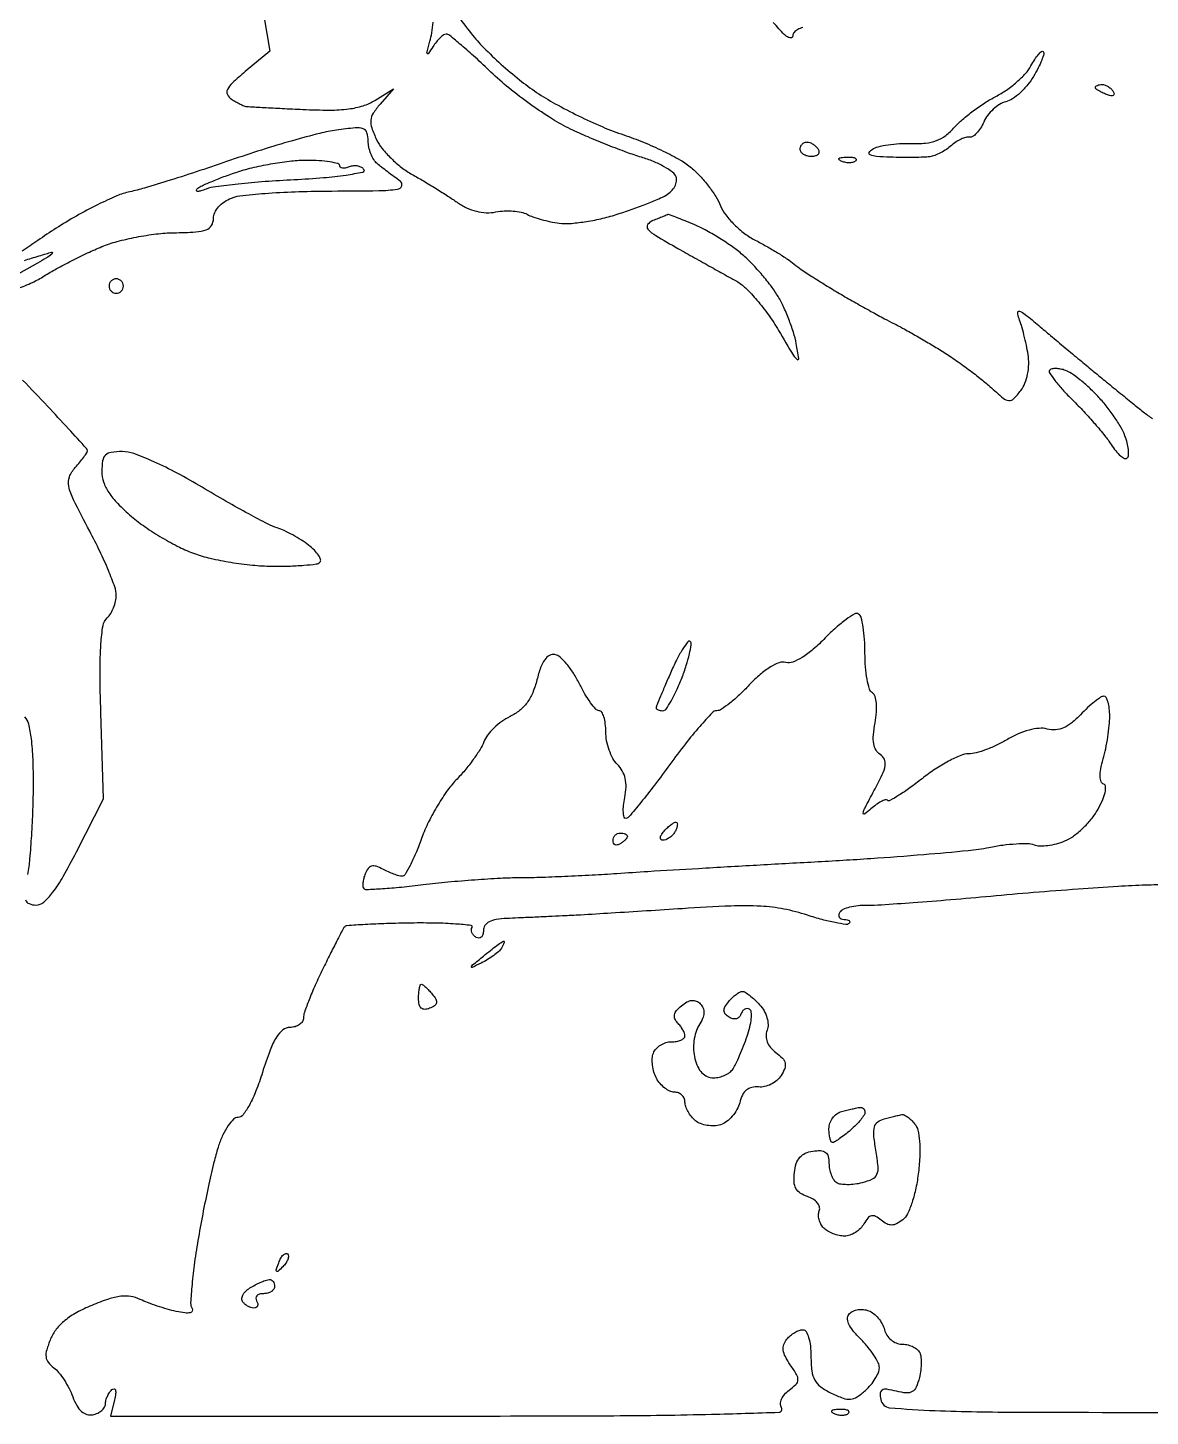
# Model space of a CAD drawing. Extents: x 0 to 102, y 0 to 135.
# Drawn here: x 30.85 to 44.04, y 0 to 16.32 of the extents above; entities that cross this region are included whole.
import ezdxf

# ---------------------------------------------------------------- set-up
doc = ezdxf.new("R2010")
doc.units = 0
doc.header["$MEASUREMENT"] = 0

msp = doc.modelspace()

# ---------------------------------------------------------------- linework, layer by layer
for points in [[(33.588844, 16.693045), (33.699806, 16.044356), (33.410353, 15.80248, 0.012568), (33.258643, 15.66909, 0.08956), (33.20001, 15.591284, 0.236835), (33.199891, 15.533245, 0.136582), (33.2478, 15.480197, 0.010687), (33.299486, 15.448976, 0.012509), (33.349849, 15.421658, 0.011497), (33.393319, 15.400713, 0.071592), (33.417, 15.393824, 0.021337), (33.448761, 15.390719, 0.000333), (33.631381, 15.380824, 0.000884), (33.843635, 15.369842, 0.000586), (34.087406, 15.357947, 0.011749), (34.402608, 15.350354, 0.031639), (34.626189, 15.364384, 0.044413), (34.795096, 15.401215, 0.064555), (34.933406, 15.465048), (35.1513, 15.602059), (34.995692, 15.421167, 0.033852), (34.914199, 15.312332, 0.119826), (34.885587, 15.230548, 0.110252), (34.89654, 15.140919, 0.026437), (34.954443, 15.001673, 0.058334), (35.019906, 14.898061, 0.02927), (35.12429, 14.783404, 0.028598), (35.247568, 14.67603, 0.037514), (35.372057, 14.593686, -0.006725), (35.50456, 14.517319, -0.004676), (35.652207, 14.427679, -0.004717), (35.792318, 14.33897, -0.009711), (35.899913, 14.266418, 0.043243), (36.010635, 14.202097, 0.04898), (36.126325, 14.160918, 0.051293), (36.242858, 14.144309, 0.057053), (36.356106, 14.152807, -0.035594), (36.454634, 14.16446, -0.030482), (36.559125, 14.162957, -0.031643), (36.654171, 14.1497, -0.072512), (36.722019, 14.125193, 0.039686), (36.790419, 14.095296, 0.015732), (36.888421, 14.064843, 0.015453), (36.996786, 14.038449, 0.018723), (37.099873, 14.020693, 0.052607), (37.222518, 14.017257, 0.018632), (37.397226, 14.037326, 0.018254), (37.588903, 14.073817, 0.020458), (37.770154, 14.123112, 0.008109), (37.945349, 14.181689, 0.008065), (38.118872, 14.246019, 0.007948), (38.268674, 14.307078, 0.031026), (38.35802, 14.351899, 0.064635), (38.416603, 14.397, 0.074196), (38.458595, 14.453697, 0.08466), (38.47837, 14.51328, 0.130214), (38.472576, 14.566998, 0.142264), (38.431774, 14.620777, 0.031511), (38.333811, 14.684419, 0.030328), (38.206971, 14.746079, 0.025194), (38.065572, 14.796331, -0.015167), (37.894142, 14.853413, -0.006801), (37.672299, 14.938277, -0.006725), (37.440069, 15.034392, -0.009085), (37.232921, 15.127903, -0.029659), (37.018797, 15.245299, -0.014987), (36.76312, 15.416778, -0.014831), (36.508805, 15.610274, -0.021348), (36.296701, 15.797342, 0.006183), (36.114427, 15.968201, 0.009295), (35.950916, 16.112229, 0.004774), (35.810256, 16.229268, 0.172802), (35.771149, 16.2432, 0.15526), (35.741287, 16.233698, 0.035667), (35.699889, 16.19971, 0.033558), (35.655726, 16.151825, 0.027304), (35.614983, 16.09515, -0.006536), (35.561236, 16.013431, -0.558951), (35.548983, 16.013964, -0.194488), (35.54621, 16.036249, -0.003248), (35.579659, 16.1586, 0.026963), (35.601789, 16.257823, 0.014344), (35.618962, 16.382526, 0.014238)], [(35.894059, 16.482125, 0.016934), (36.0667, 16.249002, 0.027348), (36.214288, 16.082741, 0.014309), (36.414684, 15.891694, 0.014191), (36.63196, 15.706998, 0.021082), (36.833134, 15.559087, 0.021842), (37.05274, 15.425003, 0.012619), (37.32747, 15.282241, 0.012595), (37.610928, 15.152649, 0.020596), (37.857904, 15.058998, -0.017302), (38.088427, 14.973319, -0.015509), (38.32118, 14.868968, -0.015756), (38.524239, 14.762221, -0.046034), (38.654049, 14.671976, -0.032411), (38.75339, 14.57674, -0.02238), (38.853421, 14.457239, -0.022637), (38.939588, 14.333141, -0.042264), (38.995735, 14.224546, 0.064668), (39.056985, 14.118029, 0.035102), (39.156875, 14.004409, 0.033998), (39.277912, 13.900065, 0.041927), (39.404138, 13.820983, -0.010073), (39.532569, 13.75148, -0.008657), (39.66483, 13.673364, -0.008747), (39.782439, 13.598263, -0.024699), (39.860886, 13.540441, 0.02205), (39.94445, 13.478161, 0.005588), (40.085603, 13.384628, 0.005689), (40.24942, 13.281316, 0.005724), (40.415206, 13.181978, 0.003115), (40.585504, 13.083985, 0.002814), (40.762867, 12.984707, 0.002818), (40.922767, 12.897554, 0.008958), (41.031, 12.841827, -0.011043), (41.135386, 12.787529, -0.004107), (41.279777, 12.706773, -0.004067), (41.43584, 12.616107, -0.004904), (41.5809, 12.528316, -0.01205), (41.727906, 12.432391, -0.008276), (41.890082, 12.316906, -0.008347), (42.042605, 12.200465, -0.016762), (42.158234, 12.102626, 0.009638), (42.316228, 11.965029, 0.143225), (42.382718, 11.935915, 0.237464), (42.438992, 11.955701, 0.030972), (42.52382, 12.0555, 0.06473), (42.572415, 12.141711, 0.046165), (42.604324, 12.247968, 0.044176), (42.617252, 12.363766, 0.045926), (42.609333, 12.4785, 0.012353), (42.588787, 12.588053, 0.009295), (42.560996, 12.707449, 0.009411), (42.530644, 12.818807, 0.021298), (42.502549, 12.9015, -0.074489), (42.4871, 12.97014, -0.54357), (42.509161, 12.986832, -0.082887), (42.575896, 12.949197, -0.00632), (42.735696, 12.8169, 0.001234), (42.873906, 12.700088, 0.000676), (43.043863, 12.557553, 0.000673), (43.216871, 12.413253, 0.001074), (43.365194, 12.290417, 0.000826), (43.511218, 12.170419, 0.00057), (43.676896, 12.035041, 0.000575), (43.836477, 11.905255, 0.001179), (43.961913, 11.803967, 0.020634), (44.072815, 11.72214, 0.02312)], [(39.963922, 16.320767, 0.071555), (39.901689, 16.297116, 0.089679), (39.859334, 16.26252, 0.171757), (39.843785, 16.22205, -0.317892), (39.827682, 16.20052, -0.201483), (39.795151, 16.203279, -0.071905), (39.743481, 16.240623, -0.026543), (39.682175, 16.30665, 0.025613), (39.614773, 16.379513, 0.03002)], [(30.733462, 13.251259, 0.019275), (30.908805, 13.324807, 0.032781), (31.0482, 13.401185, -0.015894), (31.188854, 13.484544, -0.008269), (31.369151, 13.579946, -0.008214), (31.55766, 13.671871, -0.0124), (31.725, 13.745097, -0.031833), (31.904276, 13.805313, -0.017366), (32.130551, 13.857262, -0.017243), (32.365096, 13.894262, -0.026165), (32.571, 13.908629, 0.010543), (32.828228, 13.918519, 0.071668), (32.952467, 13.944041, 0.171395), (33.013545, 13.99396, 0.136663), (33.036751, 14.076376, -0.109211), (33.052169, 14.145196, -0.071105), (33.096973, 14.213595, -0.063963), (33.164914, 14.273323, -0.05726), (33.248251, 14.316605, -0.065774), (33.381436, 14.348247, -0.007973), (33.681912, 14.374137, -0.009356), (34.041735, 14.392609, -0.007582), (34.428177, 14.399341, 0.002932), (34.978955, 14.403811, 0.032485), (35.198331, 14.421161, 0.270541), (35.248628, 14.461199, 0.346922), (35.231877, 14.515776, -0.006092), (35.160897, 14.566162, -0.004605), (35.084157, 14.623146, -0.004656), (35.013059, 14.678011, -0.010762), (34.96095, 14.72085, -0.078347), (34.920423, 14.768497, -0.04324), (34.886264, 14.837093, -0.041796), (34.863003, 14.914461, -0.052175), (34.8552, 14.989035, 0.0773), (34.840347, 15.084532, 0.237707), (34.79588, 15.129904, 0.105808), (34.703742, 15.140815, 0.010816), (34.484261, 15.115556, 0.028308), (34.285642, 15.076776, 0.006979), (33.964693, 14.990235, 0.00712), (33.599345, 14.880584, 0.007071), (33.236411, 14.76033, -0.003679), (32.878355, 14.638991, -0.003975), (32.527644, 14.526095, -0.003752), (32.225406, 14.433932, -0.019086), (32.054995, 14.390364, 0.047907), (31.900715, 14.341305, 0.014056), (31.674662, 14.237159, 0.013978), (31.425599, 14.105017, 0.014579), (31.187845, 13.96091, 0.004247), (30.972161, 13.818811, 0.00677), (30.790477, 13.693287, 0.002168)], [(30.81555, 13.584208, -0.001564), (30.897718, 13.609659, -0.001215), (30.987262, 13.636848, -0.001228), (31.07088, 13.661794, -0.002975), (31.1328, 13.6797, -0.448235), (31.143557, 13.672847, -0.27357), (31.137431, 13.657203, -0.029367), (31.07395, 13.61333, -0.008344), (30.970365, 13.55273), (30.681031, 13.389878)], [(30.829588, 6.067631, 0.23312), (30.869405, 6.022643, 0.097365), (30.951009, 6.0066, 0.181591), (31.041498, 6.040585, 0.050385), (31.146801, 6.153263, 0.033767), (31.27134, 6.341955, 0.011547), (31.426519, 6.630946), (31.743421, 7.255293), (31.71306, 8.269819, -0.005681), (31.704051, 8.75537, -0.018704), (31.713728, 9.075587, -0.024221), (31.738771, 9.290419, -0.165248), (31.78845, 9.383108, 0.069007), (31.828964, 9.433029, 0.041078), (31.863136, 9.501681, 0.040319), (31.886424, 9.577193, 0.054692), (31.8942, 9.648073, 0.086629), (31.877307, 9.744844, 0.011635), (31.802494, 9.938346, 0.01315), (31.701547, 10.165314, 0.010724), (31.582011, 10.402847, -0.005803), (31.392878, 10.769642, -0.060475), (31.335867, 10.928945, -0.149914), (31.344053, 11.038265, -0.091054), (31.412811, 11.149422, 0.011151), (31.467581, 11.212723, 0.015274), (31.513797, 11.272221, 0.01198), (31.549078, 11.323143, 0.146523), (31.5558, 11.345589, 0.186626), (31.545729, 11.37163, 0.000755), (31.332139, 11.605774, 0.003609), (31.08629, 11.8706, 0.002247), (30.7944, 12.177729, -0.003718)], [(30.81555, 8.218789, -0.140004), (30.86158, 8.135861, -0.02548), (30.892949, 7.961067, -0.022269), (30.912482, 7.723664, -0.010823), (30.917327, 7.419319, -0.007339), (30.911369, 7.127394, -0.006509), (30.896756, 6.823833, -0.006548), (30.876463, 6.550902, -0.019835), (30.852877, 6.36615, 0.011224)], [(44.249515, 6.244597, 0.0076), (43.992, 6.239733, 0.007114), (43.668503, 6.224093, 0.002378), (43.195967, 6.192245, 0.002366), (42.673083, 6.152017, 0.0027), (42.1731, 6.10845, -0.002185), (41.6998, 6.066719, -0.002678), (41.257241, 6.032032, -0.00223), (40.885013, 6.006531, -0.019204), (40.718482, 6.002278, 0.029062), (40.611221, 5.997422, 0.035524), (40.512358, 5.980006, 0.0383), (40.433953, 5.953854, 0.155923), (40.396239, 5.921577, 0.100795), (40.384428, 5.889487, 0.177391), (40.389956, 5.862127, 0.167836), (40.412271, 5.843795, 0.08902), (40.447907, 5.8374, -0.044192), (40.484546, 5.834155, -0.129944), (40.507313, 5.823573, -0.258549), (40.513337, 5.808101, -0.164106), (40.50453, 5.79033, -0.236663), (40.467078, 5.777893, -0.01308), (40.341816, 5.799434, -0.017951), (40.189013, 5.835593, -0.011964), (40.016709, 5.887422, 0.030944), (39.740098, 5.959305, 0.035121), (39.468203, 5.992688, 0.023465), (39.11669, 5.994457, 0.005992), (38.548029, 5.963793, -0.000616), (38.126567, 5.936519, -0.000639), (37.710224, 5.910625, -0.000615), (37.349877, 5.88912, -0.002776), (37.1394, 5.877991, -0.000376), (36.973541, 5.870269, -0.000277), (36.789764, 5.861955, -0.00028), (36.615934, 5.854284, -0.000625), (36.48375, 5.84869, 0.030386), (36.360215, 5.836072, 0.07956), (36.275851, 5.807989, 0.124555), (36.226825, 5.764295, 0.149859), (36.2088, 5.705507, -0.067432), (36.202488, 5.658917, -0.140899), (36.183543, 5.627967, -0.190788), (36.155472, 5.617256, -0.136093), (36.12282, 5.626753, -0.070827), (36.092852, 5.651739, -0.086354), (36.073416, 5.682596, -0.100257), (36.067306, 5.714367, -0.136771), (36.075373, 5.742238, 0.551202), (36.063441, 5.766691, 0.009006), (35.881022, 5.783392, 0.013868), (35.646256, 5.794093, 0.007703), (35.359644, 5.794784, 0.004566), (35.068336, 5.788338, 0.007155), (34.818007, 5.776922, 0.002636), (34.604369, 5.762984, 0.206678), (34.574949, 5.747742, 0.051284), (34.555975, 5.718948, 0.001423), (34.487256, 5.586091, 0.00291), (34.407715, 5.428989, 0.001992), (34.319158, 5.249739, 0.008697), (34.232859, 5.06523, 0.011057), (34.159999, 4.89193, 0.009177), (34.105192, 4.745222, 0.084996), (34.0938, 4.678689, -0.14141), (34.081663, 4.636632, -0.099797), (34.047546, 4.600797, -0.084762), (33.996524, 4.57666, -0.068299), (33.936339, 4.5684, 0.169989), (33.852007, 4.538876, 0.087073), (33.776894, 4.453849, 0.048247), (33.701403, 4.298937, 0.01294), (33.612258, 4.03965, -0.016326), (33.535888, 3.822316, -0.031443), (33.458418, 3.654915, -0.036489), (33.385281, 3.54062, -0.236415), (33.325939, 3.5109, 0.197689), (33.272575, 3.488943, 0.046762), (33.209509, 3.413558, 0.04112), (33.148012, 3.3064, 0.030562), (33.097675, 3.179523, 0.019428), (33.047385, 3.00314, 0.005544), (32.983089, 2.725795, 0.005573), (32.917426, 2.410891, 0.005884), (32.860046, 2.100253, 0.008346), (32.814523, 1.807371, 0.011969), (32.784756, 1.546388, 0.007897), (32.7687, 1.329342, 0.154108), (32.784979, 1.264989, -0.241431), (32.787514, 1.233278, -0.252686), (32.763276, 1.213607, -0.080581), (32.700664, 1.211982, -0.019956), (32.599239, 1.229891, -0.015958), (32.494019, 1.256376, -0.010793), (32.375839, 1.292945, -0.010881), (32.263043, 1.333282, -0.021247), (32.175385, 1.37114, 0.073811), (32.065695, 1.405411, 0.069572), (31.948464, 1.40735, 0.04965), (31.804258, 1.374862, 0.01765), (31.605982, 1.301109, 0.028075), (31.429434, 1.216361, 0.045436), (31.291535, 1.123131, 0.053565), (31.189972, 1.020151, 0.069669), (31.12281, 0.906135, 0.024618), (31.076735, 0.777518, 0.101147), (31.069073, 0.695513, 0.139583), (31.095092, 0.631456, 0.064471), (31.159654, 0.567735, -0.059374), (31.21762, 0.511676, -0.025979), (31.280848, 0.425241, -0.025264), (31.339205, 0.325435, -0.030786), (31.383037, 0.226494, 0.039631), (31.430965, 0.123271, 0.082655), (31.486472, 0.05447, 0.110661), (31.54947, 0.019513, 0.119669), (31.619496, 0.016153, 0.060382), (31.67601, 0.03431, 0.068725), (31.723883, 0.064909, 0.079134), (31.756202, 0.102746, 0.138109), (31.7673, 0.142159, -0.064957), (31.772845, 0.184663, -0.04127), (31.789608, 0.231757, -0.040929), (31.814168, 0.276053, -0.058683), (31.843241, 0.3102, -0.190989), (31.868216, 0.31991, -0.344266), (31.884493, 0.307021, -0.09653), (31.886517, 0.262577, -0.023621), (31.872311, 0.19035), (31.82544, 0), (35.798713, 0, 0.001148), (37.74328, 0.004466, 0.005075), (38.888236, 0.021348, 0.002424), (39.683719, 0.045015, 0.575813), (39.711768, 0.097434, -0.15202), (39.700073, 0.142887, -0.088955), (39.712854, 0.198138, -0.07419), (39.747733, 0.254663, -0.05968), (39.800024, 0.303435, 0.036184), (39.881045, 0.372193, 0.188033), (39.904677, 0.424686, 0.14697), (39.889385, 0.487025, 0.019655), (39.815358, 0.602085, -0.03241), (39.756772, 0.698459, -0.087129), (39.73257, 0.77464, -0.117334), (39.739166, 0.840492, -0.090068), (39.774768, 0.903684, -0.045129), (39.81723, 0.946357, -0.040507), (39.868152, 0.982459, -0.042803), (39.919508, 1.007278, -0.091264), (39.962709, 1.015255, -0.265804), (40.000018, 0.993943, -0.059639), (40.030553, 0.924269, -0.045946), (40.051324, 0.822892, -0.027572), (40.0581, 0.700102, 0.029919), (40.068303, 0.52974, 0.09697), (40.103016, 0.422475, 0.109719), (40.172847, 0.343635, 0.04432), (40.296887, 0.269488, 0.024532), (40.435496, 0.210699, 0.108411), (40.522815, 0.198741, 0.126193), (40.600098, 0.225293, 0.038412), (40.698737, 0.301654, 0.035725), (40.761135, 0.366806, 0.035294), (40.8139, 0.44043, 0.037506), (40.850524, 0.511417, 0.100669), (40.8618, 0.566857, 0.115955), (40.847825, 0.626308, 0.028584), (40.797752, 0.713985, 0.027719), (40.72722, 0.810419, 0.024626), (40.643763, 0.902528, -0.02536), (40.551655, 1.004485, -0.068128), (40.500842, 1.087749, -0.114218), (40.48843, 1.154279, -0.187757), (40.511176, 1.206016, -0.099416), (40.554285, 1.234706, -0.062741), (40.612832, 1.250515, -0.059509), (40.677108, 1.25177, -0.066863), (40.737245, 1.237506, -0.079227), (40.794319, 1.204484, -0.048958), (40.849522, 1.14982, -0.047746), (40.894717, 1.083337, -0.061538), (40.921999, 1.014773, 0.080067), (40.950458, 0.950279, 0.072812), (40.998507, 0.895577, 0.075744), (41.058183, 0.858702, 0.100915), (41.120474, 0.846, -0.052361), (41.18361, 0.83937, -0.048525), (41.245709, 0.819736, -0.051928), (41.297714, 0.790854, -0.101975), (41.330072, 0.756592, -0.104141), (41.347718, 0.707648, -0.033563), (41.35325, 0.630309, -0.031811), (41.347954, 0.541092, -0.030763), (41.331383, 0.452244, -0.038601), (41.29392, 0.340346, -0.158925), (41.247658, 0.287113, -0.159127), (41.178946, 0.271421, -0.038726), (41.062774, 0.291182, 0.022366), (40.949492, 0.314285, 0.161485), (40.895305, 0.305332, 0.264559), (40.872072, 0.269051, 0.060746), (40.877284, 0.19368, 0.33382), (40.982428, 0.098433, 0.014018), (41.517279, 0.064355, 0.008261), (42.497537, 0.045655, 0.000638), (45.128245, 0.0423, 0.00128)]]:
    msp.add_lwpolyline(points, format="xyb")
for points in [[(42.78777, 16.03743, -0.275291), (42.794575, 16.01057, -0.021095), (42.769298, 15.937092, -0.024232), (42.728815, 15.846919, -0.015786), (42.673888, 15.74685, -0.038665), (42.603478, 15.646291, -0.035165), (42.516318, 15.554303, -0.036993), (42.426277, 15.483247, -0.087055), (42.348395, 15.448423, 0.077202), (42.275083, 15.417349, 0.046671), (42.199742, 15.360281, 0.045516), (42.133815, 15.28783, 0.059036), (42.0885, 15.21038, -0.037207), (42.049898, 15.137276, -0.049472), (42.0039, 15.077894, -0.059069), (41.957733, 15.039412, -0.190695), (41.9193, 15.031621, 0.113043), (41.878009, 15.029627, 0.040263), (41.822274, 15.009038, 0.037461), (41.762605, 14.975721, 0.036124), (41.7078, 14.933507, -0.035791), (41.649913, 14.888858, -0.027331), (41.5809, 14.848347, -0.027961), (41.511714, 14.817429, -0.056579), (41.454, 14.802612, -0.025375), (41.383957, 14.796465, -0.005792), (41.264972, 14.793465, -0.005978), (41.127563, 14.793236, -0.005788), (40.9887, 14.796272, -0.01049), (40.826163, 14.805125, -0.084416), (40.753796, 14.823129, -0.429292), (40.743564, 14.851375, -0.135381), (40.7772, 14.888765, -0.081048), (40.847927, 14.919282, -0.024006), (40.963877, 14.942495, -0.023405), (41.098697, 14.956402, -0.023268), (41.234495, 14.957686, 0.031958), (41.404618, 14.96225, 0.06736), (41.533118, 14.991692, 0.074462), (41.640955, 15.051785, 0.047237), (41.746253, 15.150166, -0.034238), (41.837332, 15.239802, -0.017229), (41.963354, 15.34057, -0.017025), (42.101356, 15.436204, -0.02417), (42.23064, 15.51085, 0.033305), (42.354638, 15.585496, 0.027251), (42.476639, 15.68076, 0.028069), (42.579447, 15.781164, 0.062508), (42.64256, 15.870273, -0.020134), (42.686927, 15.945708, -0.035848), (42.730135, 16.003307, -0.044913), (42.766816, 16.038577, -0.382525)], [(43.479407, 15.651, -0.088797), (43.513676, 15.644866, -0.053277), (43.550813, 15.626433, -0.051183), (43.585026, 15.599359, -0.061454), (43.610701, 15.567369, -0.1144), (43.620343, 15.538826, -0.32948), (43.610245, 15.521927, -0.155351), (43.580143, 15.51929, -0.036408), (43.531094, 15.53412, -0.020646), (43.480801, 15.555841, -0.029555), (43.438368, 15.57947, -0.029412), (43.40731, 15.601923, -0.2252), (43.3998, 15.617751, -0.219607), (43.405672, 15.630475, -0.077771), (43.423185, 15.641233, -0.059132), (43.448925, 15.648566, -0.039867)], [(40.010807, 14.9742, -0.089642), (40.045119, 14.967999, -0.053229), (40.082389, 14.949349, -0.051032), (40.116795, 14.921961, -0.06081), (40.1427, 14.8896, -0.139169), (40.151832, 14.857482, -0.191142), (40.140883, 14.829851, -0.138808), (40.109761, 14.811198, -0.066118), (40.063093, 14.805, -0.062283), (40.012662, 14.811306, -0.080552), (39.969944, 14.829851, -0.097988), (39.941354, 14.857335, -0.153634), (39.9312, 14.8896, -0.092995), (39.937259, 14.921895, -0.096318), (39.954585, 14.949349, -0.099231), (39.980433, 14.967723, -0.105429)], [(34.130704, 14.7627, -0.014799), (34.278719, 14.758318, -0.024252), (34.403384, 14.744842, -0.021186), (34.498072, 14.725791, -0.345289), (34.5168, 14.701905, 0.235669), (34.526463, 14.682542, 0.129658), (34.551563, 14.672309, 0.08055), (34.589785, 14.673513, 0.043567), (34.635143, 14.686523, -0.068681), (34.684049, 14.697936, -0.07318), (34.73313, 14.695284, -0.081344), (34.774861, 14.67946, -0.123745), (34.802532, 14.652576, -0.520498), (34.787578, 14.617815, -0.014031), (34.595128, 14.583457, -0.01685), (34.330143, 14.552872, -0.007934), (33.986239, 14.530367, 0.006134), (33.642492, 14.509115, 0.007761), (33.325391, 14.480647, 0.006302), (33.061054, 14.4494, 0.060792), (32.9517, 14.421279, -0.019803), (32.890173, 14.399961, -0.074528), (32.849887, 14.394072, -0.353398), (32.837896, 14.40383, -0.240249), (32.842704, 14.421675, -0.099301), (32.887106, 14.454602, -0.009839), (33.008848, 14.509036, -0.012096), (33.158188, 14.568095, -0.009317), (33.323758, 14.625504, -0.022093), (33.513015, 14.678077, -0.014592), (33.734399, 14.722399, -0.014696), (33.952578, 14.752926, -0.027414)], [(40.47405, 14.798321, -0.028489), (40.532947, 14.797391, -0.077125), (40.573554, 14.788024, -0.208169), (40.588997, 14.772403, -0.296942), (40.585087, 14.753887, -0.126455), (40.557429, 14.737539, -0.060344), (40.516372, 14.730842, -0.05415), (40.469203, 14.734008, -0.051402), (40.422937, 14.747209, -0.054073), (40.387687, 14.765952, -0.470617), (40.386228, 14.78137, -0.168741), (40.410911, 14.793326, -0.018894)], [(38.376918, 14.122254, -0.030012), (38.368599, 14.118311, -0.000474), (38.319947, 14.098789, -0.001252), (38.263306, 14.076287, -0.000829), (38.198165, 14.050722, 0.14991), (38.138767, 14.00367, 0.348188), (38.142325, 13.950533, 0.073963), (38.234789, 13.874814, 0.006671), (38.494265, 13.724465, 0.00023), (38.688555, 13.61544, 0.000211), (38.888601, 13.503417, 0.000211), (39.067176, 13.403616, 0.000694), (39.185061, 13.338011, -0.067906), (39.29017, 13.259419, -0.021835), (39.42312, 13.11656, -0.021327), (39.558846, 12.942821, -0.022346), (39.677045, 12.760764, 0.001924), (39.85094, 12.46735, 0.098064), (39.895354, 12.418153, 0.669286), (39.915195, 12.430011, 0.010632), (39.885308, 12.6054, 0.02893), (39.851639, 12.738427, 0.016689), (39.79668, 12.894238, 0.01664), (39.730851, 13.047471, 0.026661), (39.663582, 13.172878, 0.02681), (39.581808, 13.292595, 0.015243), (39.47104, 13.428636, 0.015189), (39.350794, 13.559218, 0.02418), (39.239495, 13.66246, 0.022779), (39.118713, 13.755035, 0.014156), (38.969335, 13.852923, 0.014196), (38.816149, 13.941324, 0.024812), (38.683955, 14.004432, 0.002815), (38.569616, 14.051451, 0.004527), (38.471573, 14.090096, 0.00105), (38.385637, 14.122867, 0.219626)], [(31.8942, 13.3668, 0.099038), (31.861913, 13.360341, 0.097945), (31.834451, 13.341949, 0.097945), (31.816059, 13.314487, 0.099038), (31.8096, 13.2822, 0.099038), (31.816059, 13.249913, 0.097945), (31.834451, 13.222451, 0.097945), (31.861913, 13.204059, 0.099038), (31.8942, 13.1976, 0.099038), (31.926487, 13.204059, 0.097945), (31.953949, 13.222451, 0.097945), (31.972341, 13.249913, 0.099038), (31.9788, 13.2822, 0.099038), (31.972341, 13.314487, 0.097945), (31.953949, 13.341949, 0.097945), (31.926487, 13.360341, 0.099038)], [(43.048521, 12.290715, 0.036022), (42.991704, 12.306232, 0.043069), (42.936559, 12.312239, 0.048342), (42.890606, 12.308823, 0.154872), (42.86366, 12.29486, 0.35482), (42.860346, 12.262946, 0.018349), (42.924355, 12.172359, 0.022367), (43.016066, 12.062713, 0.013581), (43.133588, 11.941139, -0.011029), (43.264131, 11.807467, -0.009414), (43.395882, 11.661035, -0.009522), (43.510672, 11.523305, -0.026455), (43.584151, 11.421, 0.027726), (43.640003, 11.343652, 0.047374), (43.695723, 11.28682, 0.065234), (43.743362, 11.256263, 0.310606), (43.773619, 11.261217, 0.187186), (43.789274, 11.294808, 0.041311), (43.788203, 11.359536, 0.037554), (43.774225, 11.438963, 0.02852), (43.747555, 11.523295, 0.042398), (43.700234, 11.621742, 0.017527), (43.620676, 11.74645, 0.017192), (43.52555, 11.874938, 0.021204), (43.427938, 11.987572, 0.017402), (43.325933, 12.088384, 0.017653), (43.217634, 12.18136, 0.017737), (43.117948, 12.25537, 0.066236)], [(31.965297, 11.3364, 0.034337), (31.834942, 11.327438, 0.159539), (31.768032, 11.29481, 0.164829), (31.734593, 11.22962, 0.037283), (31.725425, 11.10375, 0.080689), (31.745901, 10.979134, 0.064398), (31.805514, 10.856509, 0.048902), (31.910977, 10.725784, 0.0219), (32.072693, 10.575, 0.026278), (32.234061, 10.451281, 0.016856), (32.433089, 10.324316, 0.016941), (32.636955, 10.212876, 0.030203), (32.812518, 10.137407, 0.030543), (32.999819, 10.082627, 0.015444), (33.24124, 10.035551, 0.01528), (33.494405, 10.002161, 0.021963), (33.72015, 9.989357, 0.009802), (33.921209, 9.990737, 0.014006), (34.099346, 10.000451, 0.009856), (34.245478, 10.015437, 0.16741), (34.288331, 10.036331, 0.284626), (34.295596, 10.067247, 0.066769), (34.271065, 10.117122, 0.049411), (34.222354, 10.176239, 0.030038), (34.154381, 10.236193, 0.023418), (34.069324, 10.296394, 0.016489), (33.968558, 10.356265, 0.016685), (33.868138, 10.407246, 0.033252), (33.785063, 10.439461, -0.043036), (33.677532, 10.483596, -0.005216), (33.451364, 10.603048, -0.006163), (33.185303, 10.751409, -0.005041), (32.90441, 10.916399, 0.013048), (32.611939, 11.081949, 0.017109), (32.336188, 11.216776, 0.017022), (32.102132, 11.312032, 0.088346)], [(40.617876, 9.426796, 0.274946), (40.571878, 9.427576, 0.025402), (40.472015, 9.363499, 0.027092), (40.353109, 9.268236, 0.017686), (40.22626, 9.146464, -0.021865), (40.084483, 9.012618, -0.038735), (39.955167, 8.917243, -0.048326), (39.844792, 8.862356, -0.156424), (39.764063, 8.857948, 0.150943), (39.68526, 8.85449, 0.051894), (39.581173, 8.804574, 0.041566), (39.461523, 8.71661, 0.024399), (39.333363, 8.593373, -0.015473), (39.217086, 8.477499, -0.020372), (39.103737, 8.379681, -0.018277), (39.005076, 8.307034, -0.150661), (38.952424, 8.2908, 0.207138), (38.897171, 8.266884, 0.00877), (38.750734, 8.105299, 0.01383), (38.581992, 7.901288, 0.009269), (38.399989, 7.659307, -0.005746), (38.220442, 7.417056, -0.008889), (38.059294, 7.212432, -0.003942), (37.918771, 7.043122, -0.208226), (37.881765, 7.024807, -0.358039), (37.861347, 7.039966, -0.049709), (37.853136, 7.096128, -0.038727), (37.855664, 7.176163, -0.022104), (37.870435, 7.271823, 0.040576), (37.884408, 7.391443, 0.064025), (37.874857, 7.494187, 0.071939), (37.841243, 7.582364, 0.069503), (37.78372, 7.658566, -0.072332), (37.731303, 7.728823, -0.038749), (37.687161, 7.827903, -0.037599), (37.657065, 7.938151, -0.047869), (37.647, 8.043043, 0.02969), (37.641359, 8.137964, 0.046264), (37.624195, 8.218021, 0.058495), (37.599241, 8.273826, 0.264264), (37.569367, 8.2908, -0.213104), (37.530598, 8.30811, -0.024554), (37.469003, 8.383992, -0.02613), (37.401752, 8.486527, -0.018438), (37.336717, 8.60805, 0.028204), (37.267647, 8.731271, 0.033043), (37.188358, 8.839255, 0.035057), (37.110555, 8.919571, 0.138222), (37.049347, 8.94963, 0.170286), (36.985684, 8.939648, 0.114582), (36.929889, 8.890609, 0.069538), (36.881062, 8.797442, 0.025284), (36.837847, 8.654366, -0.037373), (36.787946, 8.502501, -0.05981), (36.721197, 8.383635, -0.065781), (36.633547, 8.291879, -0.057816), (36.521343, 8.221313, 0.044645), (36.425309, 8.164382, 0.035772), (36.333008, 8.087287, 0.036967), (36.257541, 8.002876, 0.072347), (36.213512, 7.924378, -0.048803), (36.169109, 7.835707, -0.016545), (36.088173, 7.716092, -0.016275), (35.989443, 7.589012, -0.018003), (35.885791, 7.472969, 0.038667), (35.776215, 7.339597, 0.019844), (35.659246, 7.157425, 0.019598), (35.553058, 6.959257, 0.02787), (35.475815, 6.775019, -0.013588), (35.412194, 6.61023, -0.020714), (35.347298, 6.471318, -0.016277), (35.287432, 6.364547, -0.262606), (35.252781, 6.345, -0.070695), (35.215749, 6.350262, -0.017649), (35.157544, 6.369396, -0.01768), (35.091864, 6.39626, -0.016948), (35.027295, 6.428051, 0.042551), (34.949037, 6.461725, 0.145316), (34.894218, 6.463517, 0.17274), (34.85301, 6.435444, 0.066159), (34.819365, 6.373642, 0.02899), (34.80177, 6.318417, 0.03769), (34.792522, 6.266152, 0.041455), (34.791797, 6.223369, 0.181832), (34.802054, 6.200746, 0.212198), (34.833585, 6.188617, 0.003641), (35.02228, 6.199625, 0.008567), (35.244742, 6.218062, 0.005512), (35.501996, 6.246694, -0.006973), (35.790761, 6.27798, -0.00524), (36.109233, 6.304633, -0.005298), (36.409407, 6.323394, -0.012122), (36.636051, 6.329647, 0.006856), (36.86321, 6.33352, 0.002973), (37.165233, 6.344612, 0.002941), (37.486304, 6.360207, 0.003904), (37.778151, 6.378391, -0.002296), (38.142071, 6.402239, -0.000571), (38.737738, 6.437845, -0.000584), (39.419484, 6.477015, -0.000586), (40.1004, 6.514539, 0.00327), (40.761273, 6.554518, 0.003921), (41.382679, 6.601088, 0.003374), (41.905442, 6.647944, 0.025885), (42.149004, 6.684231, -0.016842), (42.311356, 6.711428, -0.018802), (42.469319, 6.726431, -0.01845), (42.603935, 6.729151, -0.087652), (42.679274, 6.714541, 0.088852), (42.745789, 6.701806, 0.034277), (42.839945, 6.707141, 0.032601), (42.943631, 6.727114, 0.034565), (43.041769, 6.760137, 0.059881), (43.141517, 6.816365, 0.031762), (43.250518, 6.907512, 0.031099), (43.351575, 7.016276, 0.041763), (43.427836, 7.127026, 0.025227), (43.482549, 7.234973, 0.046658), (43.513955, 7.328052, 0.066431), (43.520758, 7.396196, 0.313692), (43.498522, 7.425993, -0.227158), (43.467777, 7.455715, -0.083306), (43.456103, 7.516629, -0.053169), (43.463571, 7.606264, -0.022489), (43.491636, 7.72383, 0.018848), (43.521278, 7.844118, 0.012825), (43.546274, 7.982848, 0.012938), (43.563516, 8.118155, 0.025223), (43.569, 8.226791, 0.028357), (43.563928, 8.316145, 0.044437), (43.548481, 8.391495, 0.055453), (43.526056, 8.444266, 0.270896), (43.499147, 8.46, 0.149642), (43.460852, 8.448276, 0.018892), (43.390225, 8.396572, 0.020821), (43.30923, 8.326763, 0.015906), (43.226442, 8.244074, -0.034364), (43.122608, 8.147748, -0.068486), (43.026777, 8.089985, -0.083707), (42.932583, 8.067067, -0.079553), (42.834318, 8.075651, 0.082198), (42.738509, 8.083513, 0.04338), (42.620559, 8.063405, 0.039194), (42.492797, 8.019085, 0.033828), (42.366774, 7.953494, -0.025036), (42.247135, 7.88853, -0.02278), (42.117825, 7.833578, -0.023435), (41.997668, 7.795164, -0.065291), (41.910056, 7.783516, 0.098754), (41.817668, 7.764919, 0.023713), (41.675717, 7.697582, 0.023441), (41.517147, 7.603128, 0.021337), (41.362888, 7.491418, -0.010692), (41.218783, 7.382313, -0.017323), (41.091265, 7.296559, -0.011429), (40.985218, 7.233778, -0.33613), (40.955997, 7.237803, 0.281262), (40.931453, 7.243732, 0.043848), (40.883446, 7.223494, 0.037973), (40.824856, 7.186556, 0.024292), (40.762611, 7.135497, -0.030418), (40.689152, 7.076729, -0.665854), (40.672125, 7.087427, -0.078898), (40.693188, 7.150455, -0.003741), (40.798045, 7.348252, 0.012217), (40.895207, 7.539288, 0.068882), (40.92987, 7.648049, 0.151997), (40.920425, 7.719903, 0.144675), (40.871797, 7.775376, -0.121817), (40.822162, 7.827113, -0.090332), (40.795483, 7.902046, -0.062135), (40.791549, 8.00621, -0.024778), (40.810943, 8.148039, 0.026425), (40.827439, 8.271707, 0.04199), (40.826995, 8.378431, 0.051089), (40.811377, 8.45956, 0.183249), (40.779796, 8.500696, -0.184577), (40.745832, 8.545172, -0.025632), (40.718214, 8.660078, -0.026529), (40.698969, 8.805491, -0.019637), (40.6926, 8.9676, 0.01685), (40.687154, 9.129165, 0.023484), (40.67065, 9.272857, 0.021206), (40.647099, 9.386856, 0.195198)], [(38.639183, 9.103417, 0.451116), (38.611605, 9.101701, 0.023425), (38.553896, 9.01987, 0.02421), (38.486477, 8.901841, 0.013524), (38.415469, 8.752377, 0.002732), (38.347917, 8.597381, 0.004133), (38.290979, 8.46168, 0.001653), (38.24357, 8.344921, 0.095892), (38.2392, 8.322346, 0.223916), (38.244894, 8.310269, 0.076038), (38.261996, 8.300067, 0.057839), (38.287087, 8.293108, 0.03877), (38.316803, 8.2908, 0.243233), (38.354689, 8.310389, 0.021822), (38.41453, 8.403185, 0.024525), (38.4789, 8.526802, 0.01656), (38.540517, 8.673386, 0.013981), (38.593059, 8.823423, 0.020841), (38.629771, 8.957524, 0.016751), (38.65103, 9.066865, 0.240464)], [(38.480321, 6.976596, -0.201491), (38.487823, 6.959497, -0.058346), (38.484861, 6.930218, -0.048561), (38.473354, 6.894836, -0.035542), (38.454179, 6.858229, -0.059523), (38.426696, 6.823715, -0.050715), (38.390431, 6.794505, -0.053114), (38.351313, 6.774605, -0.09137), (38.315472, 6.768, -0.236389), (38.294133, 6.778686, -0.218285), (38.288937, 6.80277, -0.09576), (38.305413, 6.840854, -0.036357), (38.341615, 6.886367, -0.023968), (38.385564, 6.929694, -0.03842), (38.427357, 6.961698, -0.045304), (38.461947, 6.979978, -0.297152)], [(37.8162, 6.8526, -0.042167), (37.848589, 6.849864, -0.061769), (37.875949, 6.841641, -0.081139), (37.894501, 6.829559, -0.210953), (37.9008, 6.815293, -0.151918), (37.895255, 6.797465, -0.038439), (37.875949, 6.773586, -0.035638), (37.848583, 6.748457, -0.029505), (37.8162, 6.7257, -0.082592), (37.783874, 6.712459, -0.161196), (37.756451, 6.715091, -0.182303), (37.738223, 6.732979, -0.108972), (37.7316, 6.763007, -0.093332), (37.73804, 6.797207, -0.09642), (37.756451, 6.826282, -0.099167), (37.78392, 6.845742, -0.105053)], [(36.446443, 5.581719, -0.439351), (36.452468, 5.576037, -0.072971), (36.44963, 5.55833, -0.041954), (36.438703, 5.531631, -0.020319), (36.420581, 5.499455, -0.073097), (36.388208, 5.460982, -0.02274), (36.329322, 5.413375, -0.022195), (36.257819, 5.365497, -0.02276), (36.182938, 5.324577, -0.004741), (36.07567, 5.273403, -0.651972), (36.067568, 5.280507, -0.144157), (36.082396, 5.302609, -0.001983), (36.2088, 5.406841, -0.00515), (36.29174, 5.473268, -0.007647), (36.365851, 5.529572, -0.003884), (36.429419, 5.575594, -0.137618)], [(35.479341, 5.076, -0.167907), (35.496877, 5.06994, -0.017775), (35.530428, 5.041625, -0.020386), (35.568873, 5.003799, -0.015007), (35.6084, 4.95898, -0.041542), (35.650631, 4.898517, -0.180973), (35.657835, 4.856189, -0.20302), (35.635328, 4.82258, -0.053479), (35.576459, 4.792435, -0.082026), (35.518883, 4.780601, -0.196354), (35.47865, 4.795229, -0.159234), (35.454755, 4.837111, -0.050706), (35.4474, 4.909455, -0.01805), (35.449705, 4.973295, -0.029332), (35.456783, 5.027077, -0.029421), (35.466873, 5.066874, -0.326862)], [(39.251647, 4.9914, -0.141285), (39.283791, 4.982132, -0.024092), (39.336547, 4.945291, -0.024623), (39.39596, 4.894533, -0.01975), (39.454828, 4.834435, -0.054978), (39.507157, 4.762014, -0.05843), (39.541175, 4.681362, -0.06377), (39.553547, 4.602213, -0.098843), (39.541929, 4.53427, 0.09524), (39.529818, 4.46637, 0.091433), (39.543424, 4.397761, 0.081338), (39.582789, 4.332155, 0.057326), (39.645639, 4.27319, -0.039851), (39.722529, 4.205937, -0.137652), (39.753894, 4.148373, -0.148853), (39.749484, 4.08566, -0.049356), (39.707729, 4.002305, -0.075993), (39.658159, 3.945181, -0.059385), (39.589636, 3.89972, -0.060182), (39.513452, 3.872178, -0.084199), (39.44132, 3.867939, 0.082364), (39.362431, 3.863592, 0.119834), (39.300199, 3.832919, 0.10485), (39.253473, 3.773379, 0.052686), (39.220445, 3.683228, -0.065335), (39.188091, 3.601368, -0.051994), (39.133562, 3.523476, -0.05346), (39.066339, 3.460938, -0.083988), (38.996344, 3.424949, -0.065309), (38.921039, 3.411487, -0.051058), (38.838033, 3.416103, -0.052308), (38.760189, 3.436987, -0.081705), (38.70044, 3.471969, -0.049633), (38.653437, 3.519588, -0.041905), (38.613684, 3.578204, -0.043803), (38.586452, 3.638434, -0.08447), (38.5776, 3.690459, 0.105493), (38.568113, 3.734925, 0.099242), (38.541197, 3.772766, 0.096301), (38.500982, 3.79813, 0.092938), (38.453677, 3.807, -0.10894), (38.399852, 3.818868, -0.055925), (38.340519, 3.854902, -0.051703), (38.285062, 3.907699, -0.053866), (38.24248, 3.970071, -0.051079), (38.212851, 4.042291, -0.041404), (38.195839, 4.124318, -0.042932), (38.192996, 4.203398, -0.079295), (38.206255, 4.266171, -0.094128), (38.237726, 4.317032, -0.066819), (38.289351, 4.360123, -0.064757), (38.352413, 4.389256, -0.076005), (38.417451, 4.3992, 0.040354), (38.478771, 4.404157, 0.059699), (38.530556, 4.419081, 0.078514), (38.565762, 4.440984, 0.217732), (38.5776, 4.46688, 0.093912), (38.571514, 4.498996, 0.035096), (38.551696, 4.540583, 0.033259), (38.523161, 4.584006, 0.034397), (38.489415, 4.622745, -0.098808), (38.458455, 4.669143, -0.15563), (38.454534, 4.716467, -0.118391), (38.479535, 4.7667, -0.045176), (38.5353, 4.8222, -0.045347), (38.600971, 4.86733, -0.102069), (38.658284, 4.885564, -0.128087), (38.709654, 4.87779, -0.095393), (38.757331, 4.845509, -0.102002), (38.790051, 4.795796, -0.110816), (38.799154, 4.738686, -0.085206), (38.783218, 4.671435, -0.038913), (38.74137, 4.591143, 0.065962), (38.704258, 4.509473, 0.04339), (38.682904, 4.40832, 0.04211), (38.678912, 4.300956, 0.049764), (38.693736, 4.200469, 0.04949), (38.728286, 4.10427, 0.082572), (38.777348, 4.033844, 0.098509), (38.839527, 3.991198, 0.101542), (38.912619, 3.9762, 0.05812), (38.97984, 3.98404, 0.04958), (39.047356, 4.007264, 0.051961), (39.105145, 4.041451, 0.090982), (39.142972, 4.08195, 0.03216), (39.175349, 4.140443, 0.008543), (39.21926, 4.237686, 0.008628), (39.265496, 4.350225, 0.008787), (39.307527, 4.463614, 0.024995), (39.339672, 4.572353, 0.03658), (39.355993, 4.670775, 0.040454), (39.35679, 4.747982, 0.241193), (39.336588, 4.781391, 0.140071), (39.308174, 4.789415, 0.130621), (39.278947, 4.781551, 0.107903), (39.253319, 4.758263, 0.074254), (39.235483, 4.723149, -0.118469), (39.214531, 4.689551, -0.132613), (39.181388, 4.670851, -0.118537), (39.140286, 4.670275, -0.083095), (39.097249, 4.687853, -0.068045), (39.051465, 4.725598, -0.180418), (39.035651, 4.764239, -0.143679), (39.047523, 4.809981, -0.038366), (39.091451, 4.872032, -0.027786), (39.133867, 4.91772, -0.031654), (39.179373, 4.956336, -0.033346), (39.221578, 4.983609, -0.127445)], [(40.62915, 3.627986, -0.104453), (40.653348, 3.626661, -0.115541), (40.673962, 3.615589, -0.113783), (40.687732, 3.59635, -0.098981), (40.6926, 3.572002, -0.144971), (40.682459, 3.537762, -0.025418), (40.642613, 3.482732, -0.02571), (40.587585, 3.421109, -0.020593), (40.522433, 3.360502, -0.011125), (40.454241, 3.304695, -0.015093), (40.390111, 3.2576, -0.011981), (40.335297, 3.221744, -0.139727), (40.310933, 3.2148, -0.294008), (40.294938, 3.225095, -0.044692), (40.281742, 3.26268, -0.038169), (40.272593, 3.315331, -0.023941), (40.2696, 3.377797, -0.084769), (40.280732, 3.442988, -0.073873), (40.31309, 3.504278, -0.075402), (40.361084, 3.552432, -0.09552), (40.41765, 3.579483, -0.0038), (40.478985, 3.595015, -0.003745), (40.540849, 3.60969, -0.003681), (40.595235, 3.621742, -0.014314)], [(41.126391, 3.543386, -0.163009), (41.153184, 3.5396, -0.038872), (41.192295, 3.516088, -0.035931), (41.23527, 3.480561, -0.028866), (41.27619, 3.436675, -0.116634), (41.314524, 3.3594, -0.037557), (41.334175, 3.232139, -0.030817), (41.33691, 3.066605, -0.017204), (41.320897, 2.865625, -0.02278), (41.290967, 2.679525, -0.02874), (41.245719, 2.511115, -0.030825), (41.191904, 2.376991, -0.116284), (41.13574, 2.306784, -0.045264), (41.064227, 2.260534, -0.117506), (41.005163, 2.245473, -0.124196), (40.947709, 2.25901, -0.053602), (40.881704, 2.302787, 0.048849), (40.817075, 2.346539, 0.179701), (40.769014, 2.353404, 0.170351), (40.726491, 2.327263, 0.043011), (40.680209, 2.259054, -0.069685), (40.63838, 2.203956, -0.055102), (40.579776, 2.157316, -0.056373), (40.514132, 2.125647, -0.084415), (40.451516, 2.115, -0.054525), (40.387864, 2.121962, -0.038641), (40.319058, 2.14288, -0.039127), (40.255661, 2.17355, -0.064237), (40.208531, 2.209909, -0.072069), (40.175359, 2.254322, -0.060774), (40.153783, 2.308942, -0.062889), (40.146493, 2.365045, -0.092766), (40.155429, 2.413766, 0.162271), (40.157491, 2.459882, 0.104771), (40.132302, 2.507582, 0.082972), (40.083138, 2.549892, 0.059497), (40.017, 2.579919, -0.066082), (39.932724, 2.619523, -0.125681), (39.882014, 2.674014, -0.110263), (39.859775, 2.751417, -0.043851), (39.862831, 2.862512, -0.050395), (39.885776, 2.967152, -0.098365), (39.927504, 3.041289, -0.108904), (39.991104, 3.089147, -0.071888), (40.07925, 3.114934, -0.046337), (40.171347, 3.119402, -0.151226), (40.228142, 3.099035, -0.170502), (40.259491, 3.052067, -0.06278), (40.2696, 2.971877, 0.047782), (40.276225, 2.902715, 0.046715), (40.295864, 2.835518, 0.050588), (40.324721, 2.779925, 0.109771), (40.359008, 2.746528, 0.103729), (40.407875, 2.728865, 0.03368), (40.484887, 2.723248, 0.031913), (40.573659, 2.728433, 0.03095), (40.661981, 2.744872, 0.046592), (40.781086, 2.786873, 0.188522), (40.833481, 2.841342, 0.124711), (40.846659, 2.931475, 0.016104), (40.820186, 3.126142, -0.01665), (40.796219, 3.303828, -0.091144), (40.804026, 3.399987, -0.168636), (40.842955, 3.457266, -0.096981), (40.919063, 3.493692, -0.002142), (40.982006, 3.509679, -0.002302), (41.043588, 3.52474, -0.002176), (41.09658, 3.537198, -0.010942)], [(33.908261, 1.905739, -0.20742), (33.9185, 1.87983, -0.082976), (33.910829, 1.841642, -0.063152), (33.887265, 1.79746, -0.043285), (33.850498, 1.75404, -0.011214), (33.794616, 1.701009, -0.400052), (33.77827, 1.701406, -0.286372), (33.773861, 1.720444, -0.008399), (33.803139, 1.801399, -0.036269), (33.828687, 1.856186, -0.070189), (33.857846, 1.894624, -0.120343), (33.885573, 1.911325, -0.278911)], [(33.69195, 1.604827, -0.134178), (33.716138, 1.59926, -0.105238), (33.736762, 1.581793, -0.09115), (33.750629, 1.554933, -0.073832), (33.7554, 1.5228, -0.153634), (33.745246, 1.490535, -0.097988), (33.716656, 1.463051, -0.080552), (33.673938, 1.444506, -0.062283), (33.623507, 1.4382, 0.066118), (33.576839, 1.432002, 0.138808), (33.545717, 1.413349, 0.191142), (33.534768, 1.385718, 0.139169), (33.5439, 1.3536, -0.076764), (33.55759, 1.32125, -0.154201), (33.555976, 1.293851, -0.186277), (33.53963, 1.275704, -0.117858), (33.511586, 1.269, -0.080791), (33.475592, 1.274854, -0.053433), (33.437422, 1.292324, -0.05242), (33.402954, 1.318026, -0.06804), (33.377913, 1.3484, -0.182072), (33.370673, 1.385378, -0.094539), (33.387269, 1.4301, -0.073147), (33.424966, 1.475786, -0.051962), (33.478671, 1.515028, -0.015476), (33.540687, 1.548607, -0.016701), (33.603126, 1.577388, -0.016429), (33.658093, 1.598433, -0.0732)], [(40.38945, 0.077921, 0.018894), (40.326311, 0.072926, 0.168741), (40.301628, 0.06097, 0.470617), (40.303087, 0.045552, 0.054073), (40.338337, 0.026809, 0.051402), (40.384603, 0.013608, 0.05415), (40.431772, 0.010442, 0.060344), (40.472829, 0.017139, 0.126455), (40.500487, 0.033487, 0.296942), (40.504397, 0.052003, 0.208169), (40.488954, 0.067624, 0.077125), (40.448347, 0.076991, 0.028489)]]:
    msp.add_lwpolyline(points, format="xyb", close=True)

doc.saveas('drawing.dxf')
